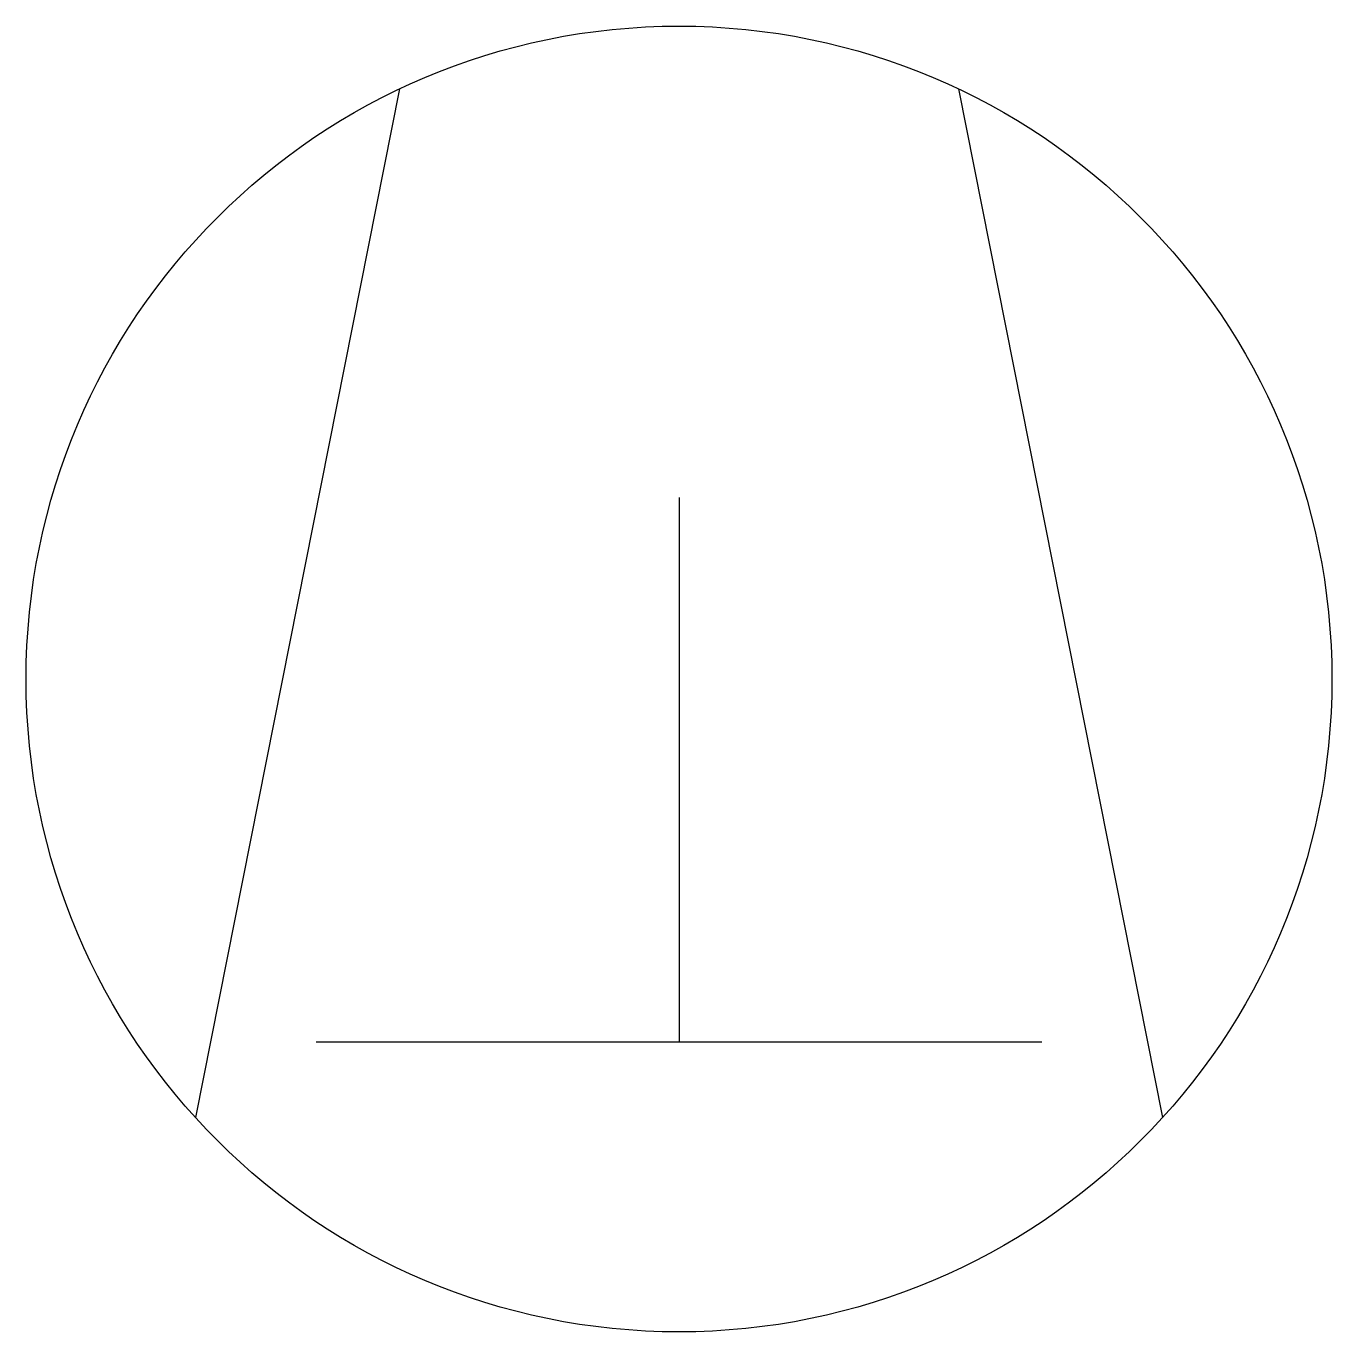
# Model space of a CAD drawing. Header units: millimetres. Extents: x -180 to 180, y -180 to 180.
import ezdxf

# ---------------------------------------------------------------- set-up
doc = ezdxf.new("R2010")
doc.units = ezdxf.units.MM

msp = doc.modelspace()

# ---------------------------------------------------------------- linework, layer by layer
at = {"color": 0, "linetype": 'ByBlock', "lineweight": -2}
for p, q in [((-77.02, 162.69), (-133.32, -120.94)), ((77.02, 162.69), (133.32, -120.94)), ((0, 50), (0, -100)), ((-100, -100), (100, -100))]:
    msp.add_line(p, q, dxfattribs=at)
msp.add_circle((0, 0), 180, dxfattribs=at)

doc.saveas('drawing.dxf')
